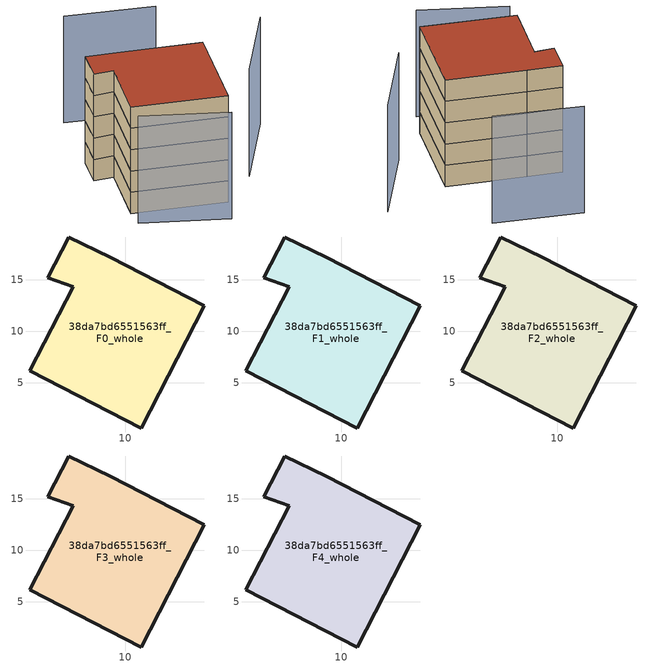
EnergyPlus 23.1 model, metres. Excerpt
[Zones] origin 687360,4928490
38da7bd6551563ff_F0_whole
 floor ground (EU_floor_Construction): 17.67,12.48 11.56,0.58 0.73,6.15 4.93,14.31 2.46,15.2 4.5,19.17 8.53,17.18 z0
 wall outside (EU_wall_Construction): 8.53,17.18 4.5,19.17 2.46,15.2 4.93,14.31 0.73,6.15 11.56,0.58 17.67,12.48 8.53,17.18 z0:3
38da7bd6551563ff_F1_whole
 floor to 38da7bd6551563ff_F0_whole (EU_floor_Construction): 17.67,12.48 11.56,0.58 0.73,6.15 4.93,14.31 2.46,15.2 4.5,19.17 8.53,17.18 z3
 wall outside (EU_wall_Construction): 8.53,17.18 4.5,19.17 2.46,15.2 4.93,14.31 0.73,6.15 11.56,0.58 17.67,12.48 8.53,17.18 z3:6
38da7bd6551563ff_F2_whole
 floor to 38da7bd6551563ff_F1_whole (EU_floor_Construction): 17.67,12.48 11.56,0.58 0.73,6.15 4.93,14.31 2.46,15.2 4.5,19.17 8.53,17.18 z6
 wall outside (EU_wall_Construction): 8.53,17.18 4.5,19.17 2.46,15.2 4.93,14.31 0.73,6.15 11.56,0.58 17.67,12.48 8.53,17.18 z6:9
38da7bd6551563ff_F3_whole
 floor to 38da7bd6551563ff_F2_whole (EU_floor_Construction): 17.67,12.48 11.56,0.58 0.73,6.15 4.93,14.31 2.46,15.2 4.5,19.17 8.53,17.18 z9
 wall outside (EU_wall_Construction): 8.53,17.18 4.5,19.17 2.46,15.2 4.93,14.31 0.73,6.15 11.56,0.58 17.67,12.48 8.53,17.18 z9:12
38da7bd6551563ff_F4_whole
 floor to 38da7bd6551563ff_F3_whole (EU_floor_Construction): 17.67,12.48 11.56,0.58 0.73,6.15 4.93,14.31 2.46,15.2 4.5,19.17 8.53,17.18 z12
 wall outside (EU_wall_Construction): 8.53,17.18 4.5,19.17 2.46,15.2 4.93,14.31 0.73,6.15 11.56,0.58 17.67,12.48 8.53,17.18 z12:15
 roof outside (EU_roof_Construction): 11.56,0.58 17.67,12.48 8.53,17.18 4.5,19.17 2.46,15.2 4.93,14.31 0.73,6.15 z15
shading: -0.06,3.84 9.26,-2.8 / 17.66,3.78 26.96,12.56 / 19.06,22.96 8.91,28.34 z0:15
[Building]
EU S2 Campaign: North Axis=0; Terrain=City; Solar Distribution=FullExterior
[Site:Location]
Bologna: Latitude=44.5; Longitude=11.25; Time Zone=1; Elevation=37
[SizingPeriod:WeatherFileDays]
AnnualSizingPeriod: Begin Month=1; Begin Day of Month=1; End Month=12; End Day of Month=31; Day of Week for Start Day=Monday; Use Weather File Daylight Saving Period=No; Use Weather File Rain and Snow Indicators=No
[MATERIAL]
EU_InternalMass_Material: Roughness=MediumRough; Thickness=0.1; Conductivity=1; Density=1800; Specific Heat=900; Thermal Absorptance=0.9; Solar Absorptance=0.7; Visible Absorptance=0.7
[MATERIAL:NOMASS] Roughness=MediumRough; Thermal Absorptance=0.9; Solar Absorptance=0.7; Visible Absorptance=0.7
Name | Thermal Resistance
EU_wall_NoMass | 0.905828
EU_roof_NoMass | 0.37593
EU_floor_NoMass | 0.67114
[CONSTRUCTION]
EU_wall_Construction: EU_wall_NoMass
EU_roof_Construction: EU_roof_NoMass
EU_floor_Construction: EU_floor_NoMass
EU_InternalMass_Construction: EU_InternalMass_Material
[ZONE] Type=1; Multiplier=1; Ceiling Height=autocalculate; Floor Area=autocalculate; Part of Total Floor Area=Yes
Name | Volume
38da7bd6551563ff_F0_whole | 522.051
38da7bd6551563ff_F1_whole; 38da7bd6551563ff_F2_whole; 38da7bd6551563ff_F3_whole; 38da7bd6551563ff_F4_whole | 522.052
[INTERNALMASS] Construction=EU_InternalMass_Construction; Surface Area=174.017
Name | Zone or ZoneList
38da7bd6551563ff_F0_whole_EU_InternalMass | 38da7bd6551563ff_F0_whole
38da7bd6551563ff_F1_whole_EU_InternalMass | 38da7bd6551563ff_F1_whole
38da7bd6551563ff_F2_whole_EU_InternalMass | 38da7bd6551563ff_F2_whole
38da7bd6551563ff_F3_whole_EU_InternalMass | 38da7bd6551563ff_F3_whole
38da7bd6551563ff_F4_whole_EU_InternalMass | 38da7bd6551563ff_F4_whole
[OTHEREQUIPMENT] Fuel Type=Electricity; Design Level Calculation Method=Watts/Area; Power per Zone Floor Area=1; Fraction Latent=0; Fraction Radiant=0; Fraction Lost=0; Carbon Dioxide Generation Rate=0; EndUse Subcategory=EU_Step8_InternalGains
Name | Zone or ZoneList or Space or SpaceList | Schedule
EU_Step8_InternalGain_38da7bd6551563ff_F0_whole_f000 | 38da7bd6551563ff_F0_whole | EU_Step8_GainSchedule_38da7bd6551563ff_F0_whole_f000
EU_Step8_InternalGain_38da7bd6551563ff_F1_whole_f000 | 38da7bd6551563ff_F1_whole | EU_Step8_GainSchedule_38da7bd6551563ff_F1_whole_f000
EU_Step8_InternalGain_38da7bd6551563ff_F2_whole_f000 | 38da7bd6551563ff_F2_whole | EU_Step8_GainSchedule_38da7bd6551563ff_F2_whole_f000
EU_Step8_InternalGain_38da7bd6551563ff_F3_whole_f000 | 38da7bd6551563ff_F3_whole | EU_Step8_GainSchedule_38da7bd6551563ff_F3_whole_f000
EU_Step8_InternalGain_38da7bd6551563ff_F4_whole_f000 | 38da7bd6551563ff_F4_whole | EU_Step8_GainSchedule_38da7bd6551563ff_F4_whole_f000
[ZONEVENTILATION:DESIGNFLOWRATE] Schedule=EU_AlwaysOn; Design Flow Rate Calculation Method=AirChanges/Hour; Air Changes per Hour=0.73129; Ventilation Type=Natural; Fan Pressure Rise=0; Fan Total Efficiency=1; Constant Term Coefficient=1; Temperature Term Coefficient=0; Velocity Term Coefficient=0; Velocity Squared Term Coefficient=0; Minimum Indoor Temperature=-100; Maximum Indoor Temperature=100; Delta Temperature=-100; Minimum Outdoor Temperature=-100; Maximum Outdoor Temperature=100; Maximum Wind Speed=40
Name | Zone or ZoneList or Space or SpaceList
EU_ConstantAir_38da7bd6551563ff_F0_whole | 38da7bd6551563ff_F0_whole
EU_ConstantAir_38da7bd6551563ff_F1_whole | 38da7bd6551563ff_F1_whole
EU_ConstantAir_38da7bd6551563ff_F2_whole | 38da7bd6551563ff_F2_whole
EU_ConstantAir_38da7bd6551563ff_F3_whole | 38da7bd6551563ff_F3_whole
EU_ConstantAir_38da7bd6551563ff_F4_whole | 38da7bd6551563ff_F4_whole
[HVACTEMPLATE:THERMOSTAT] Constant Heating Setpoint=20; Constant Cooling Setpoint=50
EU_HeatOnly_38da7bd6551563ff_F0_whole; EU_HeatOnly_38da7bd6551563ff_F1_whole; EU_HeatOnly_38da7bd6551563ff_F2_whole; EU_HeatOnly_38da7bd6551563ff_F3_whole; EU_HeatOnly_38da7bd6551563ff_F4_whole
[HVACTEMPLATE:ZONE:IDEALLOADSAIRSYSTEM] System Availability Schedule=EU_AlwaysOn; Maximum Heating Supply Air Temperature=50; Minimum Cooling Supply Air Temperature=13; Maximum Heating Supply Air Humidity Ratio=0.0156; Minimum Cooling Supply Air Humidity Ratio=0.0077; Heating Limit=NoLimit; Cooling Limit=NoLimit; Heating Availability Schedule=EU_AlwaysOn; Cooling Availability Schedule=EU_CoolingOff; Dehumidification Control Type=ConstantSensibleHeatRatio; Cooling Sensible Heat Ratio=0.7; Dehumidification Setpoint=60; Humidification Control Type=None; Humidification Setpoint=30; Outdoor Air Method=None; Outdoor Air Flow Rate per Person=0.00944; Outdoor Air Flow Rate per Zone Floor Area=0; Outdoor Air Flow Rate per Zone=0; Demand Controlled Ventilation Type=None; Outdoor Air Economizer Type=NoEconomizer; Heat Recovery Type=None; Sensible Heat Recovery Effectiveness=0.7; Latent Heat Recovery Effectiveness=0.65
Name | Template Thermostat
38da7bd6551563ff_F0_whole | EU_HeatOnly_38da7bd6551563ff_F0_whole
38da7bd6551563ff_F1_whole | EU_HeatOnly_38da7bd6551563ff_F1_whole
38da7bd6551563ff_F2_whole | EU_HeatOnly_38da7bd6551563ff_F2_whole
38da7bd6551563ff_F3_whole | EU_HeatOnly_38da7bd6551563ff_F3_whole
38da7bd6551563ff_F4_whole | EU_HeatOnly_38da7bd6551563ff_F4_whole
[SIZING:ZONE] Zone Cooling Design Supply Air Temperature Input Method=SupplyAirTemperature; Zone Cooling Design Supply Air Temperature=13; Zone Heating Design Supply Air Temperature Input Method=SupplyAirTemperature; Zone Heating Design Supply Air Temperature=50; Zone Cooling Design Supply Air Humidity Ratio=0.008; Zone Heating Design Supply Air Humidity Ratio=0.008; Cooling Design Air Flow Method=DesignDay; Cooling Design Air Flow Rate=0; Cooling Minimum Air Flow per Zone Floor Area=0.000762; Cooling Minimum Air Flow=0; Cooling Minimum Air Flow Fraction=0.2; Heating Design Air Flow Method=DesignDay; Heating Design Air Flow Rate=0; Heating Maximum Air Flow per Zone Floor Area=0.002032; Heating Maximum Air Flow=0.141576; Heating Maximum Air Flow Fraction=0.3; Account for Dedicated Outdoor Air System=No; Dedicated Outdoor Air System Control Strategy=NeutralSupplyAir; Dedicated Outdoor Air Low Setpoint Temperature for Design=autosize; Dedicated Outdoor Air High Setpoint Temperature for Design=autosize; Zone Load Sizing Method=Sensible Load Only No Latent Load; Zone Latent Cooling Design Supply Air Humidity Ratio Input Method=HumidityRatioDifference; Zone Cooling Design Supply Air Humidity Ratio Difference=0.005; Zone Latent Heating Design Supply Air Humidity Ratio Input Method=HumidityRatioDifference; Zone Humidification Design Supply Air Humidity Ratio Difference=0.005
38da7bd6551563ff_F0_whole; 38da7bd6551563ff_F1_whole; 38da7bd6551563ff_F2_whole; 38da7bd6551563ff_F3_whole; 38da7bd6551563ff_F4_whole
[SCHEDULE:CONSTANT]
Name | Hourly Value
EU_AlwaysOn | 1
EU_CoolingOff | 0
[SCHEDULE:FILE] Column Number=1; Rows to Skip at Top=0; Number of Hours of Data=8760; Column Separator=Comma; Interpolate to Timestep=No; Minutes per Item=60; Adjust Schedule for Daylight Savings=Yes
Name | File
EU_Step8_GainSchedule_38da7bd6551563ff_F0_whole_f000 | ../../schedules/38da7bd6551563ff/38da7bd6551563ff_F0_whole_f000_gain.csv
EU_Step8_GainSchedule_38da7bd6551563ff_F1_whole_f000 | ../../schedules/38da7bd6551563ff/38da7bd6551563ff_F1_whole_f000_gain.csv
EU_Step8_GainSchedule_38da7bd6551563ff_F2_whole_f000 | ../../schedules/38da7bd6551563ff/38da7bd6551563ff_F2_whole_f000_gain.csv
EU_Step8_GainSchedule_38da7bd6551563ff_F3_whole_f000 | ../../schedules/38da7bd6551563ff/38da7bd6551563ff_F3_whole_f000_gain.csv
EU_Step8_GainSchedule_38da7bd6551563ff_F4_whole_f000 | ../../schedules/38da7bd6551563ff/38da7bd6551563ff_F4_whole_f000_gain.csv
